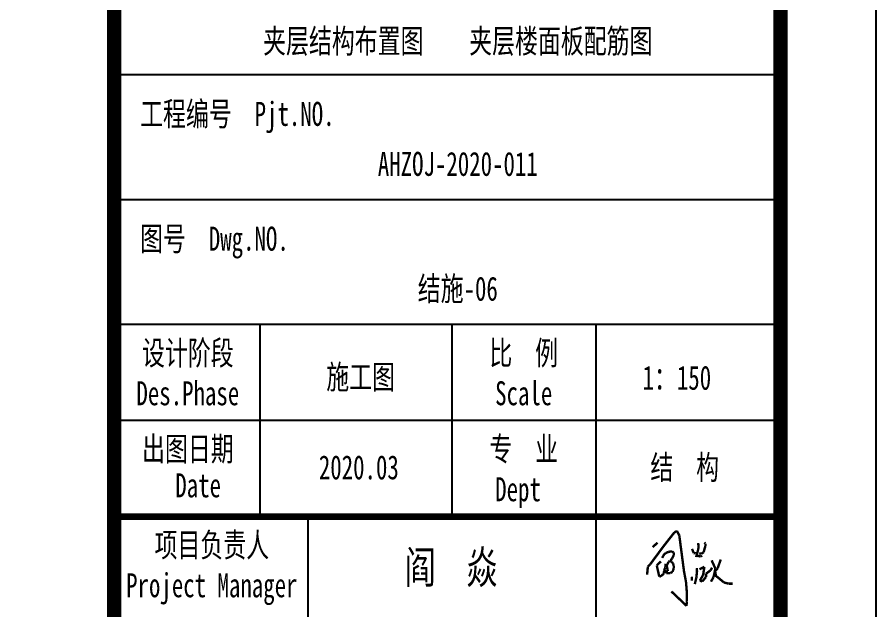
# Model space of a CAD drawing. Extents: x 177291 to 1288761, y 177638 to 322898.
# Drawn here: x 674665 to 684230, y 191346 to 197944 of the extents above; entities that cross this region are included whole.
import ezdxf
from ezdxf.enums import TextEntityAlignment as Align

# ---------------------------------------------------------------- set-up
doc = ezdxf.new("R2010")
doc.units = 0
doc.header["$LTSCALE"] = 1000
for name, color, linetype in [('PUB_TEXT', 7, 'Continuous'), ('PUB_TITLE', 4, 'Continuous'), ('填充', 251, 'Continuous')]:
    doc.layers.add(name, color=color, linetype=linetype)
doc.styles.add('_gyy_title_ST', font='', dxfattribs={"width": 0.8})
doc.styles.get('_gyy_title_ST').set_extended_font_data('SimSun')

# ---------------------------------------------------------------- blocks, each defined once
blk = doc.blocks.new('asdf')
at = {"color": 2, "lineweight": 25, "const_width": 25}
for points in [[(2531310.5, 1895198.5), (2531427.7, 1895348.4)], [(2531427.7, 1895348.4), (2531455, 1895364.7)], [(2531455, 1895364.7), (2531479.6, 1895318.4)], [(2531479.6, 1895318.4), (2531528.6, 1894945.1)], [(2531201.4, 1895195.8), (2531253.2, 1895242.1)], [(2531676.6, 1895237.9), (2531680.7, 1895194.2)], [(2531740, 1895244.1), (2531751.5, 1895232.7)], [(2531751.5, 1895204.6), (2531744.2, 1895183.8)], [(2531751.5, 1895232.7), (2531751.5, 1895204.6)], [(2531179.6, 1895021.4), (2531310.5, 1895198.5)], [(2531314, 1895108.9), (2531322.2, 1895120.7)], [(2531322.2, 1895120.7), (2531341.1, 1895136)], [(2531341.1, 1895136), (2531371.7, 1895147.7)], [(2531371.7, 1895147.7), (2531403.5, 1895151.3)], [(2531403.5, 1895151.3), (2531421.1, 1895139.5)], [(2531423.5, 1895113.6), (2531407, 1895081.9)], [(2531421.1, 1895139.5), (2531423.5, 1895113.6)], [(2531612.1, 1895177.6), (2531629.7, 1895134.9)], [(2531629.7, 1895134.9), (2531645.4, 1895131.8)], [(2531645.4, 1895131.8), (2531658.9, 1895132.9)], [(2531671.4, 1895149.5), (2531657.8, 1895105.8)], [(2531680.7, 1895194.2), (2531671.4, 1895149.5)], [(2531712, 1895126.6), (2531687, 1895131.8)], [(2531733.8, 1895144.3), (2531712, 1895126.6)], [(2531744.2, 1895183.8), (2531733.8, 1895144.3)], [(2531287.7, 1895046.3), (2531244.7, 1895005.6)], [(2531301.1, 1895084.2), (2531314, 1895108.9)], [(2531344.6, 1894996), (2531367, 1895041.9)], [(2531367, 1895041.9), (2531382.3, 1895053.6)], [(2531382.3, 1895053.6), (2531401.1, 1895041.9)], [(2531407, 1895081.9), (2531389.4, 1895056)], [(2531401.1, 1895041.9), (2531414.1, 1895026.6)], [(2531414.1, 1895026.6), (2531422.3, 1894999.5)], [(2531657.8, 1895105.8), (2531655.8, 1895092.3)], [(2531670.7, 1895106.5), (2531702.8, 1895096.4)], [(2531702.8, 1895096.4), (2531715.7, 1895110.2)], [(2531816.8, 1895058.3), (2531854.9, 1894973.9)], [(2531911.6, 1895067.1), (2531878.3, 1894973.5)], [(2531144.1, 1894909.7), (2531152.3, 1894991.5)], [(2531152.3, 1894991.5), (2531179.6, 1895021.4)], [(2531244.7, 1895005.6), (2531261.4, 1894931.6)], [(2531318.8, 1894919.6), (2531321.1, 1894951.3)], [(2531321.1, 1894951.3), (2531334, 1894984.3)], [(2531337.6, 1894938.4), (2531325.8, 1894956)], [(2531334, 1894984.3), (2531336.4, 1895021.9)], [(2531345.8, 1894925.4), (2531337.6, 1894938.4)], [(2531338.7, 1894936), (2531359.9, 1894945.4)], [(2531359.9, 1894945.4), (2531350.5, 1894996)], [(2531409.4, 1894939.6), (2531387, 1894925.4)], [(2531421.1, 1894971.3), (2531409.4, 1894939.6)], [(2531422.3, 1894999.5), (2531421.1, 1894971.3)], [(2531528.6, 1894945.1), (2531549.6, 1894832.7)], [(2531664.3, 1894947.9), (2531657.7, 1894880.2)], [(2531661, 1894977.6), (2531664.3, 1894947.9)], [(2531690, 1894965.4), (2531740.8, 1894990.7)], [(2531740.8, 1894990.7), (2531728.1, 1894906.3)], [(2531757.7, 1894919), (2531804.2, 1894952.7)], [(2531804.2, 1894952.7), (2531821.1, 1894982.3)], [(2531854.9, 1894973.9), (2531845, 1894919.5)], [(2531855.4, 1894948.6), (2531853.3, 1894942.3)], [(2531853.3, 1894942.3), (2531863.7, 1894888.3)], [(2531878.3, 1894973.5), (2531855.4, 1894948.6)], [(2531261.4, 1894931.6), (2531271, 1894888.6)], [(2531271, 1894888.6), (2531287.7, 1894893.3)], [(2531287.7, 1894893.3), (2531318.8, 1894919.6)], [(2531387, 1894925.4), (2531345.8, 1894925.4)], [(2531609.8, 1894886.8), (2531611.5, 1894847.2)], [(2531657.7, 1894880.2), (2531641.2, 1894810.9)], [(2531728.1, 1894906.3), (2531694.3, 1894847.2)], [(2531694.3, 1894847.2), (2531719.6, 1894838.7)], [(2531719.6, 1894838.7), (2531757.7, 1894885.2)], [(2531757.7, 1894885.2), (2531757.7, 1894919)], [(2531834.6, 1894880), (2531809.6, 1894836.3)], [(2531845, 1894919.5), (2531834.6, 1894880)], [(2531861.6, 1894896.6), (2531907.4, 1894859.2)], [(2531907.4, 1894859.2), (2531944.9, 1894828)], [(2531549.6, 1894832.7), (2531557.7, 1894732.1)], [(2531944.9, 1894828), (2531992.7, 1894815.5)], [(2531992.7, 1894815.5), (2532034.3, 1894815.5)], [(2531555, 1894584.6), (2531396.6, 1894734.8)], [(2531557.7, 1894732.1), (2531557.7, 1894626.2)], [(2531557.7, 1894626.2), (2531555, 1894584.6)]]:
    blk.add_lwpolyline(points, dxfattribs=at)

msp = doc.modelspace()

# ---------------------------------------------------------------- linework, layer by layer
at = {"layer": 'PUB_TITLE'}
for p, q in [((683247.55, 197300.86), (675764.39, 197300.86)), ((683247.55, 195911.13), (675764.39, 195911.13)), ((683247.55, 194521.4), (675764.39, 194521.4)), ((677367.93, 194521.4), (677367.93, 192383.36)), ((679505.97, 194521.4), (679505.97, 192383.36)), ((681109.5, 194521.4), (681109.5, 184900.21)), ((683247.55, 193452.38), (675764.39, 193452.38)), ((677902.44, 192383.36), (677902.44, 184900.21))]:
    msp.add_line(p, q, dxfattribs=at)
msp.add_lwpolyline([(595032.32, 240960.27), (684229.69, 240960.27), (684229.69, 177959.98), (595032.32, 177959.98)], close=True, dxfattribs=at)
at = {"layer": 'PUB_TITLE', "const_width": 159.09}
for points in [[(597683.85, 179020.59), (597683.85, 239899.66), (683169.08, 239899.66), (683169.08, 179020.59)], [(675744.81, 239899.66), (683169.08, 239899.66), (683169.08, 179020.59), (675744.81, 179020.59)]]:
    msp.add_lwpolyline(points, close=True, dxfattribs=at)
at = {"layer": 'PUB_TITLE', "const_width": 74.83}
msp.add_lwpolyline([(675764.39, 192383.36), (683247.55, 192383.36)], dxfattribs=at)

# ---------------------------------------------------------------- block references
at = {"layer": '填充', "xscale": 1.0690215242784, "yscale": 1.0690215242784, "zscale": 1.0690215242784}
msp.add_blockref('asdf', (-2024165.66, -1833961.6), dxfattribs=at)

# ---------------------------------------------------------------- texts
at = {"layer": 'PUB_TEXT', "color": 3, "style": '_gyy_title_ST', "width": 0.7}
msp.add_text('阎  焱', height=360.946, dxfattribs=at).set_placement((678981.64, 191638.61))
at = {"layer": 'PUB_TITLE', "color": 6, "style": '_gyy_title_ST', "width": 0.7}
for s, p in [('夹层结构布置图    夹层楼面板配筋图', (679573.27, 197545.27)), ('AHZOJ-2020-011', (679573.27, 196177.52))]:
    msp.add_text(s, height=267.2551, dxfattribs=at).set_placement(p, align=Align.CENTER)
at = {"layer": 'PUB_TITLE', "style": '_gyy_title_ST', "width": 0.7}
for s, p in [('工程编号  Pjt.NO.', (676034.9, 196734.28)), ('图号  Dwg.NO.', (676034.9, 195344.55))]:
    msp.add_text(s, height=267.2551, dxfattribs=at).set_placement(p)
at = {"layer": 'PUB_TITLE', "color": 7, "style": '_gyy_title_ST', "width": 0.7}
for s, p in [('结施-06', (679573.27, 194787.79)), ('施工图', (678490.77, 193804.67)), ('1：150', (682013.24, 193796.21)), ('2020.03', (678470.99, 192798.52)), ('结  构', (682100.65, 192798.52))]:
    msp.add_text(s, height=267.255, dxfattribs=at).set_placement(p, align=Align.CENTER)
at = {"layer": 'PUB_TITLE', "style": '_gyy_title_ST', "width": 0.7}
for s, height, p in [('设计阶段', 267.255, (676566.16, 194072.42)), ('比  例', 267.255, (680307.74, 194072.42)), ('Des.Phase', 267.255, (676566.16, 193623.44)), ('Scale', 267.255, (680307.74, 193623.44)), ('出图日期', 267.255, (676566.16, 193003.39)), ('专  业', 267.255, (680307.74, 193003.39)), ('Date', 267.255, (676681.14, 192598.21)), ('Dept ', 267.255, (680307.74, 192554.41)), ('项目负责人', 267.255, (676833.41, 191934.37)), ('Project Manager', 267.2551, (676833.41, 191485.38))]:
    msp.add_text(s, height=height, dxfattribs=at).set_placement(p, align=Align.CENTER)

doc.saveas('drawing.dxf')
